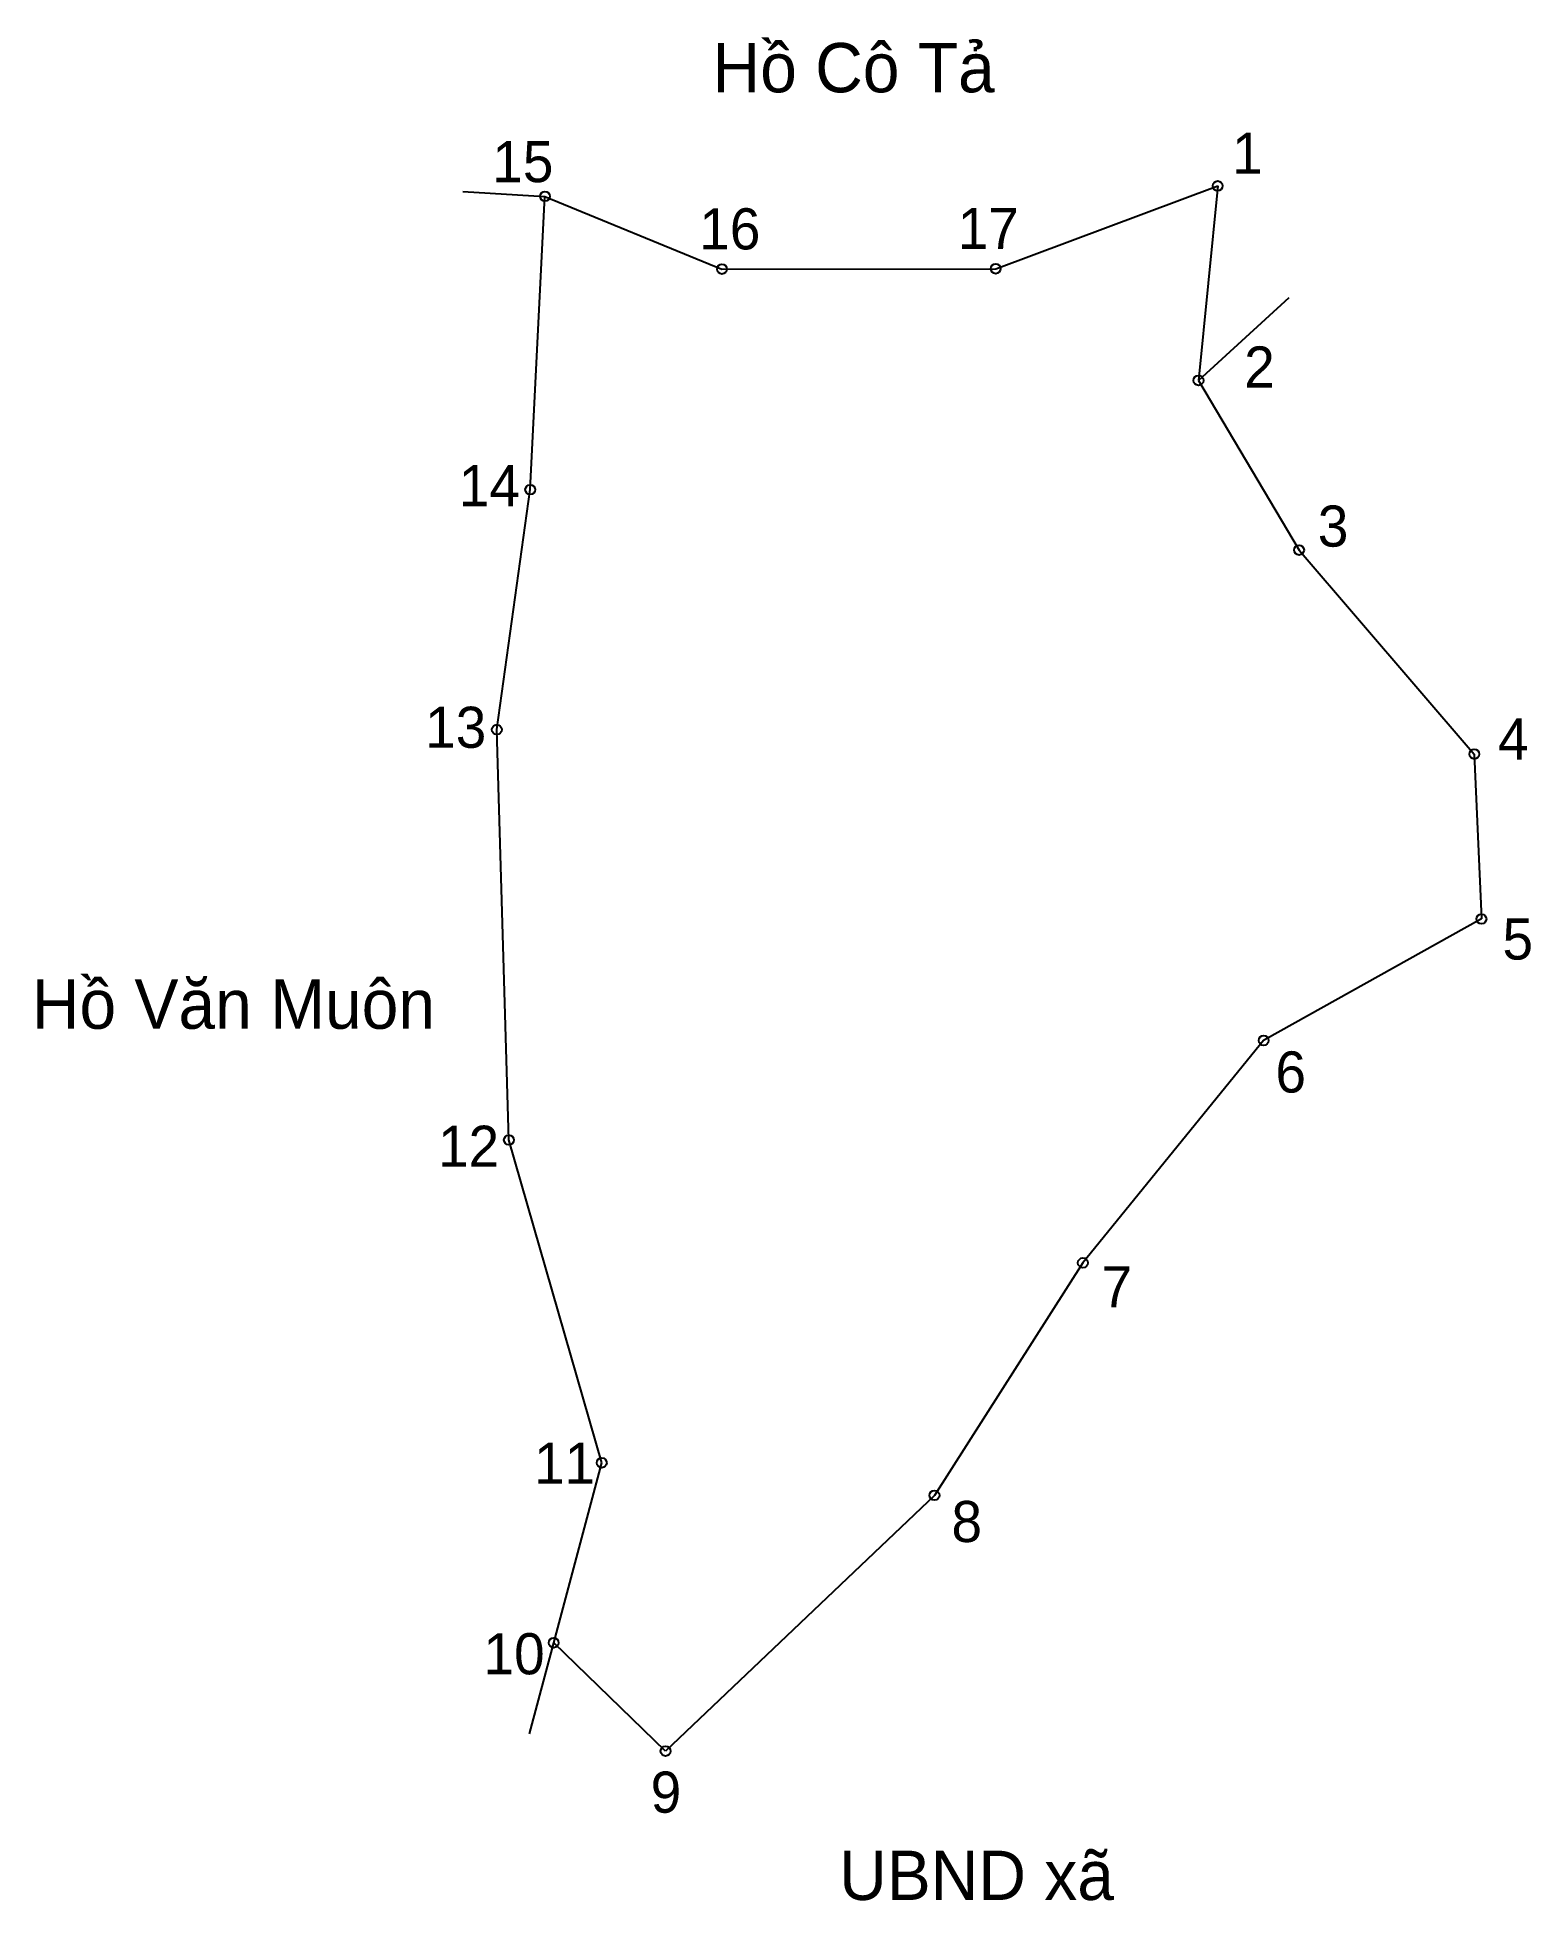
# Model space of a CAD drawing. Extents: x 547088 to 547209, y 1824594 to 1824745.
import ezdxf

# ---------------------------------------------------------------- set-up
doc = ezdxf.new("R2010")
doc.units = 0
for name, color, linetype in [('CanhThua', 7, 'Continuous'), ('MocDinhThua', 7, 'Continuous'), ('RauThua', 7, 'Continuous'), ('SoHieuDinhThua', 7, 'Continuous'), ('TenChuLanCan', 7, 'Continuous')]:
    doc.layers.add(name, color=color, linetype=linetype)

msp = doc.modelspace()

# ---------------------------------------------------------------- linework, layer by layer
at = {"layer": 'CanhThua'}
for p, q in [((547165.38, 1824726.53), (547183.41, 1824733.26)), ((547183.41, 1824733.26), (547181.85, 1824717.46)), ((547127.58, 1824708.59), (547128.78, 1824732.41)), ((547128.78, 1824732.41), (547143.15, 1824726.5)), ((547143.15, 1824726.5), (547165.38, 1824726.53)), ((547181.85, 1824717.46), (547190.02, 1824703.68)), ((547124.87, 1824689.1), (547127.58, 1824708.59)), ((547190.02, 1824703.68), (547204.25, 1824687.11)), ((547125.85, 1824655.77), (547124.87, 1824689.1)), ((547204.25, 1824687.11), (547204.83, 1824673.72)), ((547204.83, 1824673.72), (547187.14, 1824663.85)), ((547187.14, 1824663.85), (547172.46, 1824645.79)), ((547133.39, 1824629.55), (547125.85, 1824655.77)), ((547172.46, 1824645.79), (547160.41, 1824626.9)), ((547129.49, 1824614.93), (547133.39, 1824629.55)), ((547160.41, 1824626.9), (547138.57, 1824606.13)), ((547138.57, 1824606.13), (547129.49, 1824614.93))]:
    msp.add_line(p, q, dxfattribs=at)
at = {"layer": 'MocDinhThua'}
for centre in [(547183.41, 1824733.26), (547128.78, 1824732.41), (547143.15, 1824726.5), (547165.38, 1824726.53), (547181.85, 1824717.46), (547127.58, 1824708.59), (547190.02, 1824703.68), (547124.87, 1824689.1), (547204.25, 1824687.11), (547204.83, 1824673.72), (547187.14, 1824663.85), (547125.85, 1824655.77), (547172.46, 1824645.79), (547133.39, 1824629.55), (547160.41, 1824626.9), (547129.49, 1824614.93), (547138.57, 1824606.13)]:
    msp.add_circle(centre, 0.4, dxfattribs=at)
at = {"layer": 'RauThua'}
for p, q in [((547122.12, 1824732.8), (547128.78, 1824732.41)), ((547181.85, 1824717.46), (547189.22, 1824724.19)), ((547127.53, 1824607.54), (547129.49, 1824614.93))]:
    msp.add_line(p, q, dxfattribs=at)

# ---------------------------------------------------------------- texts
at = {"layer": 'SoHieuDinhThua'}
for s, height, p in [('1', 3.34, (547184.58, 1824734.24)), ('15', 3.337, (547124.5, 1824733.56)), ('16', 3.337, (547141.31, 1824728.1)), ('17', 3.337, (547162.3, 1824728.14)), ('2', 3.34, (547185.56, 1824716.88)), ('14', 3.337, (547121.78, 1824707.24)), ('3', 3.34, (547191.54, 1824703.96)), ('13', 3.337, (547119.05, 1824687.62)), ('4', 3.34, (547206.17, 1824686.67)), ('5', 3.34, (547206.54, 1824670.42)), ('6', 3.34, (547188.1, 1824659.62)), ('12', 3.337, (547120.09, 1824653.59)), ('7', 3.34, (547173.98, 1824642.17)), ('11', 3.337, (547127.89, 1824627.85)), ('8', 3.34, (547161.79, 1824623.11)), ('10', 3.337, (547123.79, 1824612.37)), ('9', 3.34, (547137.36, 1824601.13))]:
    msp.add_text(s, height=height, dxfattribs=at).set_placement(p)
at = {"layer": 'TenChuLanCan'}
for s, height, p in [('Hồ Cô Tả', 4.004, (547142.39, 1824740.86)), ('Hồ Văn Muôn', 4.0039, (547087.11, 1824664.8)), ('UBND xã', 4.004, (547152.67, 1824594.04))]:
    msp.add_text(s, height=height, dxfattribs=at).set_placement(p)

doc.saveas('drawing.dxf')
